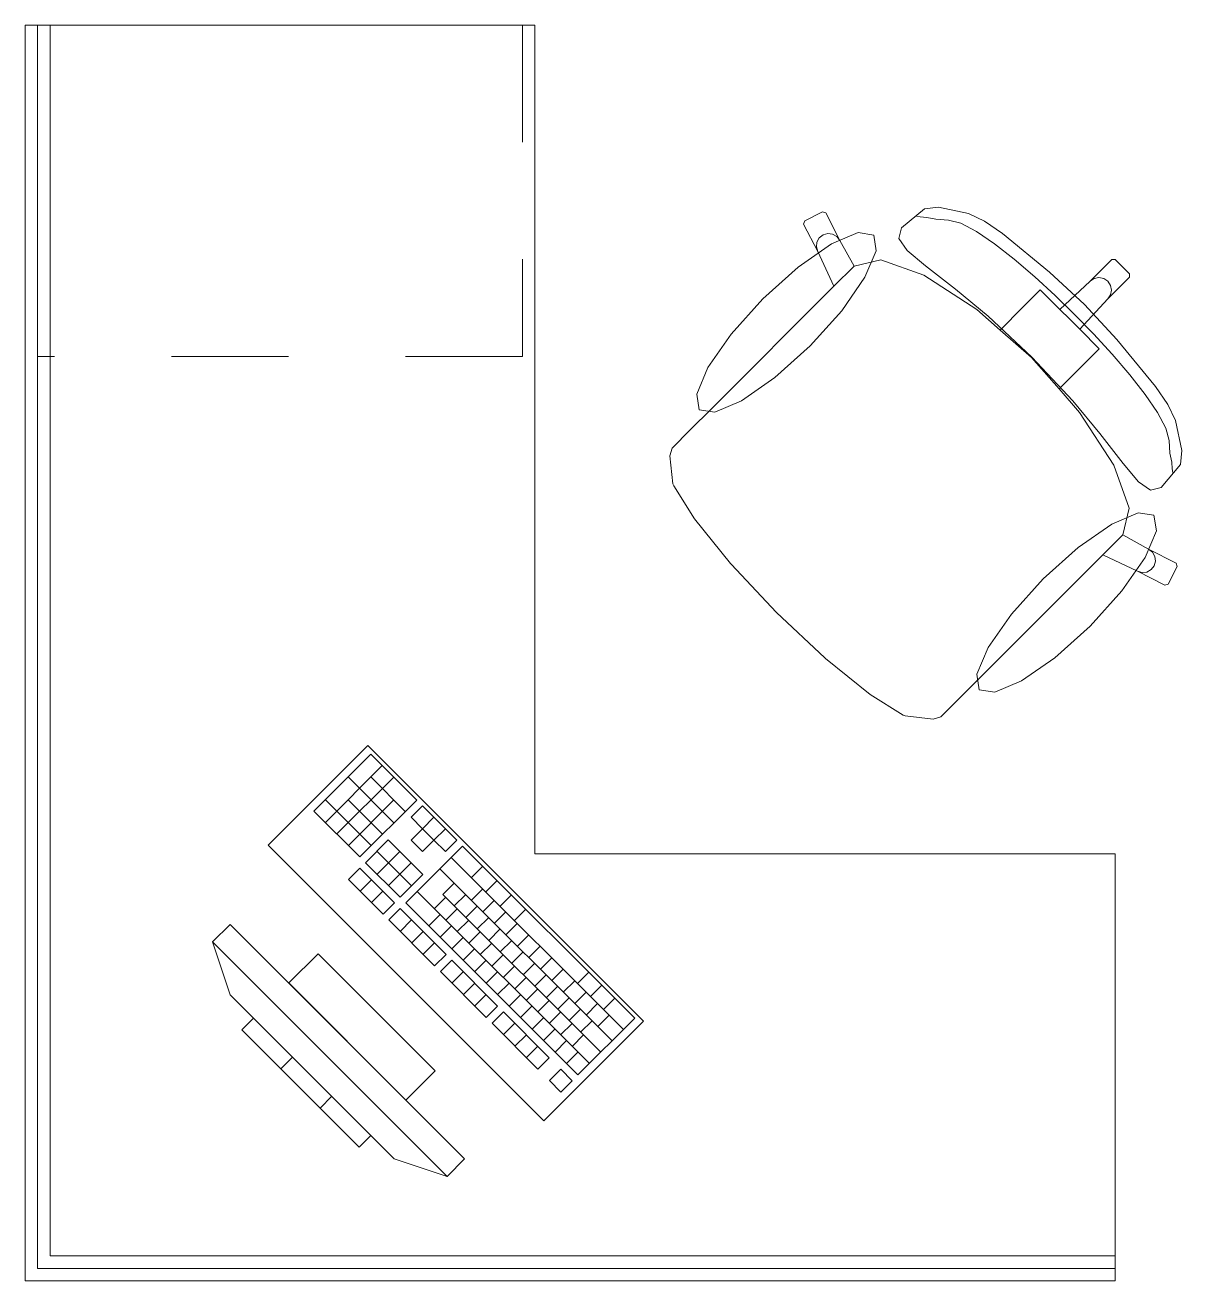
# Model space of a CAD drawing. Header units: inches. Extents: x -38 to 5698, y -33 to 92.
# Drawn here: x 10.686 to 12.081, y 32.33 to 33.845 of the extents above; entities that cross this region are included whole.
import ezdxf

# ---------------------------------------------------------------- set-up
doc = ezdxf.new("R2010")
doc.units = ezdxf.units.IN
doc.header["$MEASUREMENT"] = 0
doc.linetypes.add('Rayas', pattern=[0.282222, 0.141111, -0.141111])
doc.layers.add('Interior - Mobiliario', color=7, linetype='Continuous')

msp = doc.modelspace()

# ---------------------------------------------------------------- linework, layer by layer
at = {"layer": 'Interior - Mobiliario', "color": 175, "linetype": 'Continuous', "lineweight": 13}
for p, q in [((10.716, 33.845), (10.686, 33.845)), ((10.686, 33.845), (10.686, 32.36)), ((10.716, 32.36), (10.716, 33.845)), ((11.6264, 33.6088), (11.6478, 33.6196)), ((11.6478, 33.6196), (11.6518, 33.6183)), ((11.6518, 33.6183), (11.6688, 33.5852)), ((11.7432, 33.6003), (11.771, 33.6235)), ((11.771, 33.6235), (11.7878, 33.6253)), ((11.7878, 33.6253), (11.824, 33.6176)), ((11.6251, 33.6048), (11.6264, 33.6088)), ((11.6421, 33.5717), (11.6251, 33.6048)), ((11.7658, 33.6138), (11.7613, 33.6146)), ((11.7738, 33.613), (11.7658, 33.6138)), ((11.7846, 33.611), (11.7738, 33.613)), ((11.8, 33.6098), (11.7846, 33.611)), ((11.8147, 33.6059), (11.8, 33.6098)), ((11.8336, 33.596), (11.8147, 33.6059)), ((11.824, 33.6176), (11.8432, 33.6086)), ((11.8432, 33.6086), (11.8649, 33.5937)), ((11.6411, 33.5831), (11.644, 33.5882)), ((11.644, 33.5882), (11.6486, 33.5918)), ((11.6486, 33.5918), (11.6542, 33.5934)), ((11.6542, 33.5934), (11.66, 33.5927)), ((11.66, 33.5927), (11.6652, 33.5898)), ((11.6652, 33.5898), (11.6688, 33.5852)), ((11.7398, 33.5874), (11.7432, 33.6003)), ((11.8554, 33.5811), (11.8336, 33.596)), ((11.8649, 33.5937), (11.9216, 33.5469)), ((11.6405, 33.5773), (11.6411, 33.5831)), ((11.6421, 33.5717), (11.6405, 33.5773)), ((11.6688, 33.5852), (11.6861, 33.5542)), ((11.7498, 33.573), (11.7398, 33.5874)), ((11.7721, 33.5544), (11.7498, 33.573)), ((11.8792, 33.5625), (11.8554, 33.5811)), ((11.6617, 33.5299), (11.6421, 33.5717)), ((11.6861, 33.5542), (11.7181, 33.5616)), ((11.7181, 33.5616), (11.77, 33.5433)), ((11.9039, 33.5414), (11.8792, 33.5625)), ((11.9707, 33.536), (11.9968, 33.5621)), ((11.9968, 33.5621), (12.001, 33.5621)), ((12.001, 33.5621), (12.0096, 33.5535)), ((11.6859, 33.5541), (11.6617, 33.5299)), ((11.6859, 33.5541), (11.6861, 33.5542)), ((11.77, 33.5433), (11.8339, 33.5019)), ((11.8082, 33.5265), (11.7721, 33.5544)), ((11.9216, 33.5469), (11.9638, 33.5078)), ((12.0181, 33.545), (12.0096, 33.5535)), ((12.0181, 33.5408), (12.0181, 33.545)), ((11.5138, 33.382), (11.6617, 33.5299)), ((11.9286, 33.5188), (11.9039, 33.5414)), ((11.9342, 33.502), (11.9707, 33.536)), ((11.9707, 33.536), (11.9756, 33.5393)), ((11.9756, 33.5393), (11.9813, 33.5404)), ((11.9813, 33.5404), (11.9871, 33.5392)), ((11.9871, 33.5392), (11.992, 33.5359)), ((11.992, 33.5147), (12.0181, 33.5408)), ((11.9952, 33.531), (11.992, 33.5359)), ((11.9964, 33.5253), (11.9952, 33.531)), ((11.8476, 33.4938), (11.8082, 33.5265)), ((11.8894, 33.5045), (11.9105, 33.5257)), ((11.9105, 33.5257), (11.9342, 33.502)), ((11.952, 33.496), (11.9286, 33.5188)), ((11.9581, 33.4781), (11.992, 33.5147)), ((11.992, 33.5147), (11.9953, 33.5195)), ((11.9953, 33.5195), (11.9964, 33.5253)), ((11.8339, 33.5019), (11.862, 33.4771)), ((11.862, 33.4771), (11.8894, 33.5045)), ((11.9342, 33.502), (11.9461, 33.4901)), ((12.0029, 33.4656), (11.9638, 33.5078)), ((11.9003, 33.4443), (11.8476, 33.4938)), ((11.9581, 33.4781), (11.9461, 33.4901)), ((11.952, 33.496), (11.9749, 33.4725)), ((11.862, 33.4771), (11.8999, 33.4438)), ((11.9817, 33.4545), (11.9581, 33.4781)), ((11.9749, 33.4725), (11.9974, 33.4479)), ((11.9605, 33.4334), (11.9817, 33.4545)), ((12.0497, 33.4089), (12.0029, 33.4656)), ((11.9332, 33.406), (11.8999, 33.4438)), ((11.9003, 33.4443), (11.9498, 33.3915)), ((11.9974, 33.4479), (12.0186, 33.4232)), ((11.9332, 33.406), (11.9605, 33.4334)), ((12.0186, 33.4232), (12.0372, 33.3994)), ((11.958, 33.3778), (11.9332, 33.406)), ((12.0646, 33.3872), (12.0497, 33.4089)), ((11.9498, 33.3915), (11.9825, 33.3522)), ((12.0372, 33.3994), (12.052, 33.3775)), ((11.4883, 33.3565), (11.5138, 33.382)), ((11.9993, 33.314), (11.958, 33.3778)), ((12.052, 33.3775), (12.062, 33.3587)), ((12.0736, 33.3679), (12.0646, 33.3872)), ((12.0814, 33.3318), (12.0736, 33.3679)), ((11.4664, 33.3346), (11.4883, 33.3565)), ((11.9825, 33.3522), (12.0104, 33.3161)), ((12.062, 33.3587), (12.0659, 33.3439)), ((11.4635, 33.3253), (11.4664, 33.3346)), ((12.0659, 33.3439), (12.067, 33.3285)), ((12.0795, 33.315), (12.0814, 33.3318)), ((11.4675, 33.2914), (11.4635, 33.3253)), ((12.0104, 33.3161), (12.029, 33.2938)), ((12.0563, 33.2872), (12.0795, 33.315)), ((12.067, 33.3285), (12.0691, 33.3178)), ((12.0691, 33.3178), (12.0698, 33.3097)), ((12.0176, 33.2621), (11.9993, 33.314)), ((12.0698, 33.3097), (12.0706, 33.3052)), ((11.4684, 33.2892), (11.4675, 33.2914)), ((11.4933, 33.2492), (11.4684, 33.2892)), ((12.029, 33.2938), (12.0434, 33.2838)), ((12.0434, 33.2838), (12.0563, 33.2872)), ((12.0102, 33.2301), (12.0176, 33.2621)), ((11.5369, 33.1955), (11.4933, 33.2492)), ((12.0101, 33.2299), (11.9859, 33.2057)), ((12.0101, 33.2299), (12.0102, 33.2301)), ((12.0412, 33.2128), (12.0102, 33.2301)), ((12.0458, 33.2091), (12.0412, 33.2128)), ((12.0743, 33.1958), (12.0412, 33.2128)), ((12.0487, 33.204), (12.0458, 33.2091)), ((11.5375, 33.1947), (11.5369, 33.1955)), ((11.5924, 33.1364), (11.5375, 33.1947)), ((11.8381, 33.0578), (11.9859, 33.2057)), ((11.9859, 33.2057), (12.0277, 33.1861)), ((12.0479, 33.1925), (12.0494, 33.1982)), ((12.0494, 33.1982), (12.0487, 33.204)), ((12.0756, 33.1918), (12.0743, 33.1958)), ((12.0277, 33.1861), (12.0333, 33.1845)), ((12.0277, 33.1861), (12.0608, 33.1691)), ((12.0333, 33.1845), (12.0392, 33.1851)), ((12.0392, 33.1851), (12.0443, 33.188)), ((12.0443, 33.188), (12.0479, 33.1925)), ((12.0648, 33.1704), (12.0756, 33.1918)), ((12.0608, 33.1691), (12.0648, 33.1704)), ((11.5924, 33.1364), (11.6507, 33.0815)), ((11.6507, 33.0815), (11.6516, 33.0808)), ((11.6516, 33.0808), (11.7052, 33.0373)), ((11.8125, 33.0323), (11.8381, 33.0578)), ((11.7052, 33.0373), (11.7453, 33.0123)), ((11.7906, 33.0103), (11.8125, 33.0323)), ((11.7453, 33.0123), (11.7474, 33.0115)), ((11.7474, 33.0115), (11.7813, 33.0075)), ((11.7813, 33.0075), (11.7906, 33.0103)), ((11.103, 32.9654), (11.0344, 32.8968)), ((11.1168, 32.9516), (11.0482, 32.883)), ((11.1583, 32.91), (11.103, 32.9654)), ((11.1306, 32.9377), (11.0621, 32.8692)), ((11.1309, 32.8826), (11.0755, 32.938)), ((11.1446, 32.8963), (11.1031, 32.9379)), ((11.1035, 32.8552), (11.0481, 32.9106)), ((11.1172, 32.8689), (11.0757, 32.9104)), ((11.1308, 32.9102), (11.0759, 32.8553)), ((11.0898, 32.8415), (11.1583, 32.91)), ((11.0344, 32.8968), (11.0898, 32.8415)), ((11.1653, 32.9031), (11.1516, 32.8894)), ((11.2068, 32.8616), (11.1653, 32.9031)), ((11.1516, 32.8894), (11.1654, 32.8755)), ((11.1654, 32.8755), (11.1517, 32.8618)), ((11.1791, 32.8893), (11.1654, 32.8755)), ((11.1792, 32.8617), (11.1654, 32.8755)), ((11.1241, 32.862), (11.0967, 32.8345)), ((11.1657, 32.8204), (11.1241, 32.862)), ((11.1517, 32.8618), (11.1655, 32.848)), ((11.1655, 32.848), (11.1792, 32.8617)), ((11.193, 32.8754), (11.1792, 32.8617)), ((11.1792, 32.8617), (11.1931, 32.8478)), ((11.1931, 32.8478), (11.2068, 32.8616)), ((11.152, 32.8067), (11.1104, 32.8482)), ((11.138, 32.8481), (11.1105, 32.8207)), ((11.2137, 32.8546), (11.1452, 32.7861)), ((11.4214, 32.6469), (11.2137, 32.8546)), ((11.0967, 32.8345), (11.1382, 32.793)), ((11.1518, 32.8343), (11.1244, 32.8068)), ((11.4077, 32.6332), (11.2, 32.8409)), ((11.238, 32.8304), (11.2243, 32.8167)), ((11.0898, 32.8277), (11.0761, 32.814)), ((11.1314, 32.7861), (11.0898, 32.8277)), ((11.1382, 32.793), (11.1657, 32.8204)), ((11.394, 32.6195), (11.1863, 32.8272)), ((11.0761, 32.814), (11.1177, 32.7724)), ((11.1037, 32.8138), (11.09, 32.8001)), ((11.1175, 32.8), (11.1038, 32.7863)), ((11.3666, 32.5921), (11.1589, 32.7998)), ((11.2036, 32.8099), (11.1899, 32.7962)), ((11.2381, 32.8028), (11.2244, 32.7891)), ((11.2553, 32.8131), (11.2416, 32.7994)), ((11.1177, 32.7724), (11.1314, 32.7861)), ((11.1452, 32.7861), (11.3529, 32.5784)), ((11.1934, 32.7927), (11.1796, 32.779)), ((11.3803, 32.6058), (11.1899, 32.7962)), ((11.2175, 32.7961), (11.2037, 32.7823)), ((11.2519, 32.789), (11.2382, 32.7753)), ((11.2726, 32.7958), (11.2589, 32.7821)), ((11.1383, 32.7792), (11.1246, 32.7655)), ((11.1937, 32.7238), (11.1383, 32.7792)), ((11.1866, 32.7721), (11.1729, 32.7584)), ((11.2072, 32.7789), (11.1935, 32.7652)), ((11.2313, 32.7822), (11.2176, 32.7685)), ((11.2658, 32.7751), (11.2521, 32.7614)), ((11.2899, 32.7785), (11.2762, 32.7648)), ((10.9333, 32.7601), (10.9121, 32.7389)), ((11.2161, 32.4773), (10.9333, 32.7601)), ((11.1246, 32.7655), (11.18, 32.7101)), ((11.1522, 32.7654), (11.1384, 32.7516)), ((11.2004, 32.7582), (11.1867, 32.7445)), ((11.2211, 32.765), (11.2073, 32.7513)), ((11.2452, 32.7684), (11.2314, 32.7546)), ((11.259, 32.7545), (11.2453, 32.7408)), ((11.2796, 32.7613), (11.2659, 32.7476)), ((11.166, 32.7515), (11.1523, 32.7378)), ((11.2143, 32.7444), (11.2006, 32.7307)), ((11.2349, 32.7512), (11.2212, 32.7375)), ((11.2729, 32.7407), (11.2591, 32.7269)), ((11.2935, 32.7475), (11.2798, 32.7337)), ((10.9121, 32.7389), (11.1949, 32.456)), ((10.9121, 32.7389), (10.9333, 32.6752)), ((11.0394, 32.7247), (11.004, 32.6894)), ((11.1808, 32.5833), (11.0394, 32.7247)), ((11.1798, 32.7377), (11.1661, 32.724)), ((11.2281, 32.7305), (11.2144, 32.7168)), ((11.2488, 32.7373), (11.235, 32.7236)), ((11.2867, 32.7268), (11.273, 32.7131)), ((11.3073, 32.7336), (11.2936, 32.7199)), ((11.18, 32.7101), (11.1937, 32.7238)), ((11.2006, 32.7169), (11.1869, 32.7032)), ((11.256, 32.6615), (11.2006, 32.7169)), ((11.242, 32.7167), (11.2282, 32.703)), ((11.2626, 32.7235), (11.2489, 32.7098)), ((11.2764, 32.7096), (11.2627, 32.6959)), ((11.3005, 32.713), (11.2868, 32.6993)), ((11.3212, 32.7198), (11.3075, 32.706)), ((11.1869, 32.7032), (11.2423, 32.6478)), ((11.2145, 32.703), (11.2008, 32.6893)), ((11.2558, 32.7028), (11.2421, 32.6891)), ((11.2903, 32.6958), (11.2766, 32.6821)), ((11.3144, 32.6991), (11.3007, 32.6854)), ((11.335, 32.7059), (11.3213, 32.6922)), ((11.3661, 32.7023), (11.3523, 32.6886)), ((11.004, 32.6894), (11.1454, 32.548)), ((11.2283, 32.6892), (11.2146, 32.6755)), ((11.2697, 32.689), (11.2559, 32.6753)), ((11.3041, 32.6819), (11.2904, 32.6682)), ((11.3282, 32.6853), (11.3145, 32.6716)), ((11.3489, 32.6921), (11.3352, 32.6783)), ((11.3816, 32.6867), (11.3679, 32.673)), ((11.1313, 32.4773), (10.9333, 32.6752)), ((11.2422, 32.6754), (11.2284, 32.6616)), ((11.2835, 32.6752), (11.2698, 32.6614)), ((11.318, 32.6681), (11.3043, 32.6544)), ((11.3421, 32.6714), (11.3284, 32.6577)), ((11.3627, 32.6782), (11.349, 32.6645)), ((11.3766, 32.6644), (11.3629, 32.6507)), ((11.3972, 32.6712), (11.3835, 32.6574)), ((11.2423, 32.6478), (11.256, 32.6615)), ((11.2629, 32.6546), (11.2492, 32.6409)), ((11.3183, 32.5992), (11.2629, 32.6546)), ((11.2974, 32.6613), (11.2836, 32.6476)), ((11.3318, 32.6542), (11.3181, 32.6405)), ((11.3559, 32.6576), (11.3422, 32.6439)), ((11.3904, 32.6505), (11.3767, 32.6368)), ((10.9616, 32.647), (10.9474, 32.6328)), ((11.103, 32.5055), (10.9616, 32.647)), ((11.2492, 32.6409), (11.3046, 32.5855)), ((11.2768, 32.6407), (11.2631, 32.627)), ((11.3112, 32.6475), (11.2975, 32.6337)), ((11.325, 32.6336), (11.3113, 32.6199)), ((11.3457, 32.6404), (11.332, 32.6267)), ((11.3529, 32.5784), (11.4214, 32.6469)), ((11.3698, 32.6437), (11.3561, 32.63)), ((10.9474, 32.6328), (11.0888, 32.4914)), ((11.2906, 32.6269), (11.2769, 32.6132)), ((11.3389, 32.6198), (11.3252, 32.606)), ((11.3595, 32.6266), (11.3458, 32.6128)), ((11.3045, 32.613), (11.2908, 32.5993)), ((11.3527, 32.6059), (11.339, 32.5922)), ((11.0087, 32.5998), (10.9946, 32.5857)), ((11.3046, 32.5855), (11.3183, 32.5992)), ((11.1454, 32.548), (11.1808, 32.5833)), ((11.3322, 32.5853), (11.3185, 32.5716)), ((11.346, 32.5715), (11.3322, 32.5853)), ((11.3185, 32.5716), (11.3323, 32.5578)), ((11.3323, 32.5578), (11.346, 32.5715)), ((11.0559, 32.5527), (11.0417, 32.5385)), ((11.0888, 32.4914), (11.103, 32.5055)), ((11.1949, 32.456), (11.1313, 32.4773)), ((11.1949, 32.456), (11.2161, 32.4773)), ((10.686, 32.36), (10.686, 32.33)), ((12.001, 32.36), (10.716, 32.36)), ((12.001, 32.33), (12.001, 32.36)), ((10.686, 32.33), (10.716, 32.33)), ((10.716, 32.33), (12.001, 32.33))]:
    msp.add_line(p, q, dxfattribs=at)
at = {"layer": 'Interior - Mobiliario', "color": 175, "linetype": 'Rayas', "lineweight": 13}
for p, q in [((11.286, 33.845), (11.286, 33.445)), ((11.286, 33.445), (10.701, 33.445))]:
    msp.add_line(p, q, dxfattribs=at)
at = {"layer": 'Interior - Mobiliario', "color": 175, "linetype": 'Continuous', "lineweight": 13, "flags": 128}
for points in [[(10.701, 32.345), (10.701, 33.845), (11.301, 33.845), (11.301, 32.845), (12.001, 32.845), (12.001, 32.345)], [(11.5759, 33.5148), (11.6184, 33.553), (11.6587, 33.581), (11.6908, 33.5946), (11.7097, 33.5917), (11.7126, 33.5728), (11.699, 33.5407), (11.671, 33.5004), (11.6328, 33.4579), (11.5903, 33.4197), (11.55, 33.3917), (11.5179, 33.3781), (11.499, 33.381), (11.4961, 33.3999), (11.5097, 33.432), (11.5377, 33.4723)], [(11.9708, 33.1199), (12.009, 33.1624), (12.037, 33.2027), (12.0506, 33.2348), (12.0477, 33.2537), (12.0288, 33.2566), (11.9967, 33.243), (11.9564, 33.2149), (11.9139, 33.1768), (11.8757, 33.1343), (11.8477, 33.094), (11.8341, 33.0619), (11.837, 33.043), (11.8559, 33.0401), (11.888, 33.0537), (11.9283, 33.0817)], [(11.3116, 32.5232), (11.4318, 32.6434), (11.0995, 32.9758), (10.9792, 32.8556)]]:
    msp.add_lwpolyline(points, close=True, dxfattribs=at)

doc.saveas('drawing.dxf')
